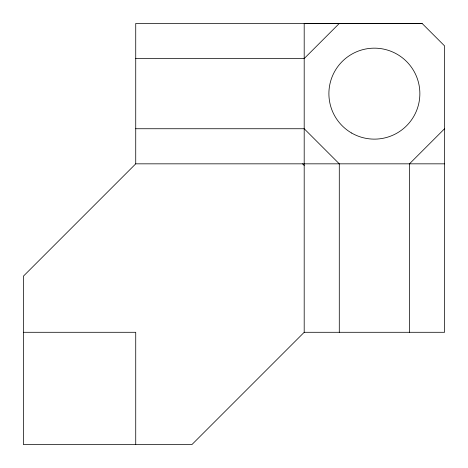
<?xml version="1.0" encoding="UTF-8"?>
<svg xmlns="http://www.w3.org/2000/svg" width="468" height="468" viewBox="0 0 468 468"><rect width="100%" height="100%" fill="white"/><g stroke="black" fill="none" stroke-linecap="round" stroke-linejoin="round"><path stroke-width="0.7" d="M444.577 163.835L135.732 163.835L23.423 276.143L23.423 444.6L191.886 444.6L304.194 332.292L304.194 23.453L422.113 23.453L444.577 45.911L444.577 332.292L304.194 332.292M339.288 23.453L304.194 58.547L135.732 58.547M444.577 128.741L409.477 163.835L409.477 332.292M422.113 23.453L135.732 23.453L135.732 163.835M135.732 128.741L304.194 128.741L339.288 163.835L339.288 332.292M23.423 332.292L135.732 332.292L135.732 444.6M302.568 163.835L304.194 165.461M351.638 133.035A45.484 45.484 0 0 0 419.866 93.641A45.484 45.484 0 0 0 351.638 54.253A45.484 45.484 0 0 0 351.638 133.035"/></g></svg>
